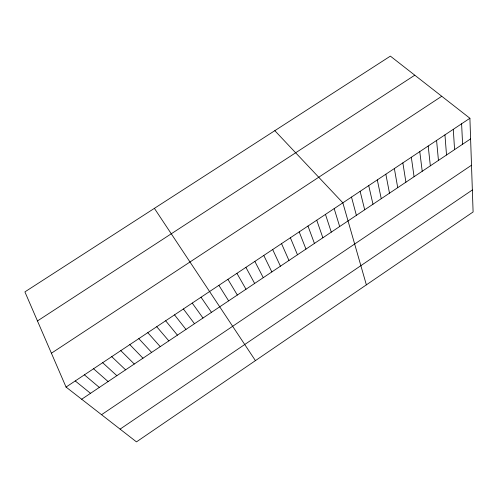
<?xml version="1.0" encoding="UTF-8"?>
<svg xmlns="http://www.w3.org/2000/svg" width="498" height="498" viewBox="0 0 498 498"><rect width="100%" height="100%" fill="white"/><g stroke="black" fill="none" stroke-linecap="round" stroke-linejoin="round"><path stroke-width="0.75" d="M120.086 429.127L472.347 189.981M101.542 414.697L471.506 165.23M81.678 399.234L470.604 138.88M66.047 387.07L469.9 118.263L390.376 56.125L24.9 291.884L66.047 387.07L136.464 441.875L473.1 211.967L469.9 118.263M51.412 353.213L441.751 96.263M37.462 320.942L414.778 75.192M75.242 380.951L90.512 393.32M84.405 374.851L99.32 387.425M93.543 368.763L108.097 381.549M102.656 362.7L116.856 375.691M111.739 356.655L125.583 369.846M120.79 350.629L134.286 364.019M129.816 344.622L142.963 358.211M274.815 130.669L342.848 202.829L366.366 284.862M138.818 338.634L151.61 352.422M147.788 332.664L160.238 346.645M156.727 326.713L168.841 340.887M165.647 320.774L177.413 335.148M174.53 314.861L185.966 329.427M183.395 308.959L194.488 323.719M192.228 303.083L202.985 318.029M201.036 297.219L211.463 312.358M154.392 208.351L255.43 360.627M218.883 285.342L228.638 300.86M227.916 279.328L237.328 295.04M236.924 273.334L246 289.232M245.9 267.358L254.646 283.449M254.852 261.4L263.261 277.679M263.778 255.462L271.852 271.927M272.674 249.542L280.424 266.193M281.538 243.64L288.965 260.479M290.378 237.751L297.474 254.777M299.192 231.887L305.965 249.093M307.976 226.042L314.431 243.429M316.734 220.209L322.872 237.776M325.468 214.401L331.288 232.143M334.17 208.606L339.673 226.528M351.501 197.071L356.381 215.348M360.129 191.332L364.698 209.776M368.725 185.605L372.983 204.23M377.297 179.903L381.25 198.696M385.844 174.213L389.492 193.18M394.366 168.542L397.715 187.678M402.863 162.883L405.907 182.193M411.329 157.25L414.075 176.722M419.77 151.629L422.223 171.268M428.193 146.026L430.347 165.834M436.584 140.442L438.445 160.412M444.951 134.871L446.519 155.003M453.292 129.318L454.574 149.612M461.609 123.784L462.598 144.239"/></g></svg>
